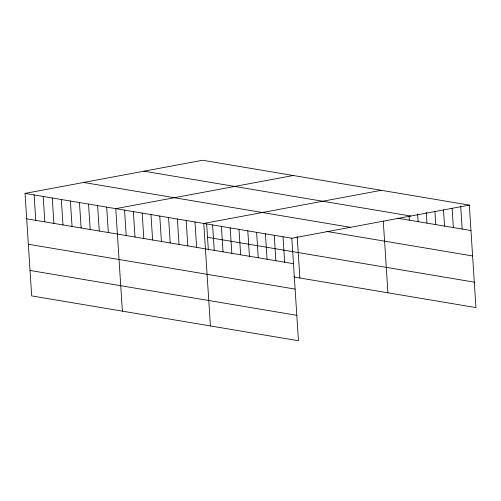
<?xml version="1.0" encoding="UTF-8"?>
<svg xmlns="http://www.w3.org/2000/svg" width="501" height="501" viewBox="0 0 501 501"><rect width="100%" height="100%" fill="white"/><g stroke="black" fill="none" stroke-linecap="round" stroke-linejoin="round"><path stroke-width="0.75" d="M25.05 193.405L291.826 238.251L298.452 340.743L31.676 295.897L25.05 193.405L202.548 160.257L469.324 205.103L475.95 307.595L293.83 276.978M293.254 175.507L115.756 208.654L122.382 311.146M381.286 190.305L203.788 223.452L210.414 325.944M291.826 238.251L469.324 205.103M143.975 171.198L410.745 216.044M397.606 218.198L470.965 230.529M83.623 182.464L350.399 227.316M326.621 231.418L472.612 255.961M207.533 237.317L474.303 282.163M26.697 218.824L293.467 263.676M28.338 244.256L295.114 289.108M30.035 270.465L296.805 315.311M460.669 205.936L462.16 229.051M452.115 208.31L453.361 227.567M443.51 209.913L444.556 226.089M434.906 211.51L435.751 224.611M426.251 212.343L426.946 223.127M417.646 213.946L418.147 221.649M409.092 216.319L409.342 220.171M383.271 220.966L387.912 292.797M297.187 236.378L299.88 277.992M283.021 236.773L284.662 262.198M274.216 235.295L275.863 260.714M265.411 233.81L267.058 259.236M256.612 232.332L258.253 257.758M247.807 230.855L249.448 256.274M239.002 229.37L240.649 254.796M230.197 227.892L231.844 253.318M221.398 226.414L223.039 251.834M212.593 224.93L214.234 250.356M206.681 224.21L208.353 250.03M194.983 221.974L196.63 247.394M186.184 220.49L187.825 245.916M177.379 219.012L179.02 244.438M168.574 217.534L170.221 242.954M159.769 216.05L161.416 241.476M150.97 214.572L152.611 239.998M142.165 213.094L143.806 238.514M133.36 211.61L135.007 237.036M124.555 210.132L126.202 235.558M106.682 207.126L108.329 232.552M97.614 205.604L99.254 231.024M88.539 204.076L90.186 229.502M79.471 202.554L81.118 227.974M70.403 201.026L72.044 226.452M61.329 199.504L62.976 224.924M52.261 197.976L53.908 223.402M43.192 196.455L44.833 221.874M34.118 194.927L35.765 220.352"/></g></svg>
